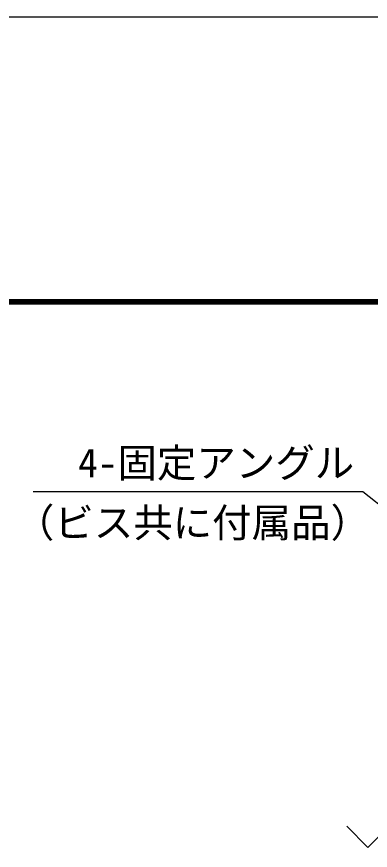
# Model space of a CAD drawing. Units: millimetres, scale not verified. Extents: x -8910 to 8910, y -6308 to 6308.
# Drawn here: x -824 to -152, y 4722 to 6308 of the extents above; entities that cross this region are included whole.
import ezdxf
from ezdxf.enums import TextEntityAlignment as Align

# ---------------------------------------------------------------- set-up
doc = ezdxf.new("R2010")
doc.units = ezdxf.units.MM
doc.header["$LTSCALE"] = 30
for name, color, linetype, lineweight in [('0-2_製作', 4, 'Continuous', 25), ('0-7_07', 3, 'Continuous', 25), ('1-4_図面枠', 7, 'Continuous', 25), ('1-5_Axis_waku', 7, 'Continuous', 25)]:
    doc.layers.add(name, color=color, linetype=linetype, lineweight=lineweight)
doc.styles.add('ＭＳ ゴシック', font='')
doc.styles.get('ＭＳ ゴシック').set_extended_font_data('MS Gothic')

msp = doc.modelspace()

# ---------------------------------------------------------------- linework, layer by layer
at = {"layer": '0-2_製作'}
for p, q in [((-166.3, 5404.02), (-792.57, 5404.02)), ((34.89, 5243.92), (-166.3, 5404.02))]:
    msp.add_line(p, q, dxfattribs=at)
at = {"layer": '0-7_07', "color": 7}
msp.add_lwpolyline([(-196.68, 4768), (-156.68, 4728), (-76.68, 4808), (-36.68, 4768)], dxfattribs=at)
at = {"layer": '1-4_図面枠'}
msp.add_lwpolyline([(-8910, -6307.5), (-8910, 6307.5), (8910, 6307.5), (8910, -6307.5)], close=True, dxfattribs=at)
at = {"layer": '1-5_Axis_waku'}
for p, q in [((-7778.4, 5769.9), (8408.4, 5769.9)), ((-7777.8, 5769.3), (8407.8, 5769.3)), ((-7777.2, 5768.7), (8407.2, 5768.7)), ((-7776.6, 5768.1), (8406.6, 5768.1)), ((-7776, 5767.5), (8406, 5767.5)), ((-7775.4, 5766.9), (8405.4, 5766.9)), ((-7774.8, 5766.3), (8404.8, 5766.3)), ((-7774.2, 5765.7), (8404.2, 5765.7)), ((-7773.6, 5765.1), (8403.6, 5765.1)), ((-7773, 5764.5), (8403, 5764.5)), ((-7772.4, 5763.9), (8402.4, 5763.9)), ((-7771.8, 5763.3), (8401.8, 5763.3)), ((-7771.2, 5762.7), (8401.2, 5762.7)), ((-7770.6, 5762.1), (8400.6, 5762.1)), ((-7770, 5761.5), (8400, 5761.5))]:
    msp.add_line(p, q, dxfattribs=at)

# ---------------------------------------------------------------- texts
at = {"layer": '0-7_07', "color": 4, "style": 'ＭＳ ゴシック'}
for s, p in [('4-固定アングル', (-707.29, 5415.1)), ('（ビス共に付属品）', (-827.45, 5301.27))]:
    msp.add_text(s, height=54.99, dxfattribs=at).set_placement(p, align=Align.BOTTOM_LEFT)

doc.saveas('drawing.dxf')
